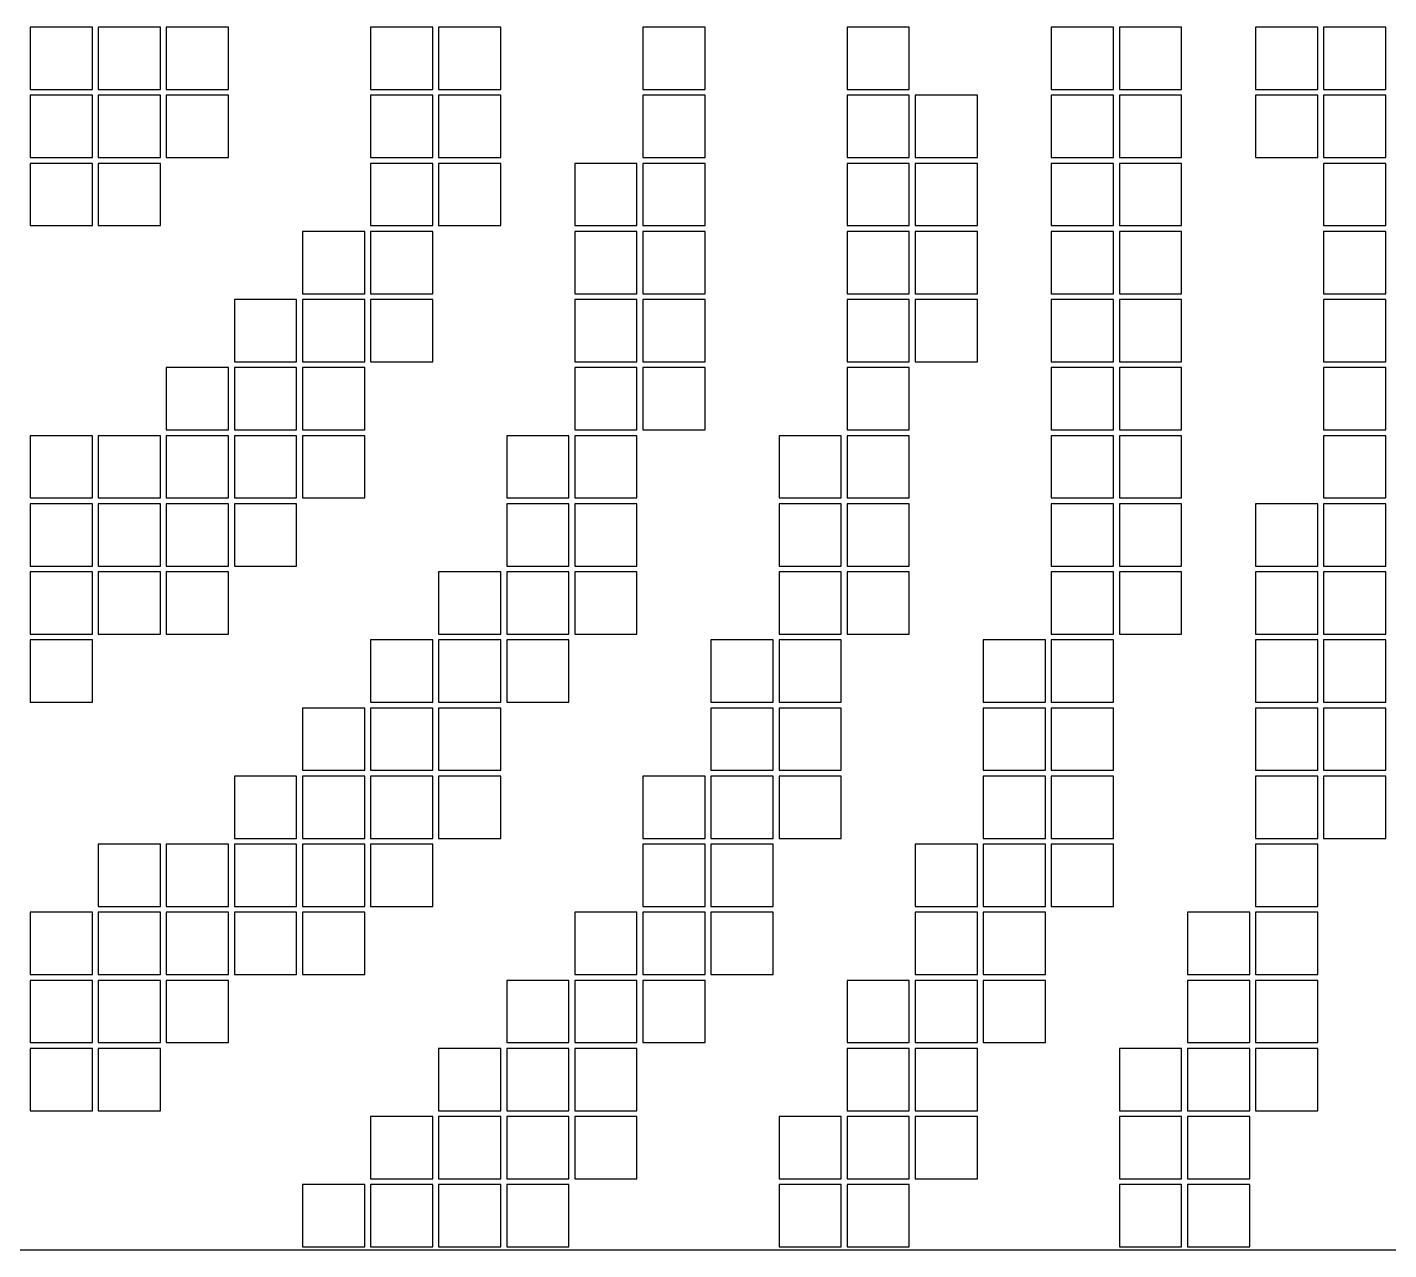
# Model space of a CAD drawing. Extents: x -243 to 243, y -243 to 243.
# Drawn here: x -128 to 0, y -243.2 to -128.3 of the extents above; entities that cross this region are included whole.
import ezdxf

# ---------------------------------------------------------------- set-up
doc = ezdxf.new("R2010")
doc.units = 0

msp = doc.modelspace()

# ---------------------------------------------------------------- linework, layer by layer
at = {"layer": 'BOARD'}
msp.add_line((-243.2, -243.2), (243.2, -243.2), dxfattribs=at)
at = {"layer": 'PATCHES'}
for p, q in [((-121.875, -128.275), (-127.725, -128.275)), ((-127.725, -128.275), (-127.725, -134.125)), ((-121.875, -134.125), (-121.875, -128.275)), ((-115.475, -128.275), (-121.325, -128.275)), ((-121.325, -128.275), (-121.325, -134.125)), ((-115.475, -134.125), (-115.475, -128.275)), ((-109.075, -128.275), (-114.925, -128.275)), ((-114.925, -128.275), (-114.925, -134.125)), ((-109.075, -134.125), (-109.075, -128.275)), ((-89.875, -128.275), (-95.725, -128.275)), ((-95.725, -128.275), (-95.725, -134.125)), ((-89.875, -134.125), (-89.875, -128.275)), ((-83.475, -128.275), (-89.325, -128.275)), ((-89.325, -128.275), (-89.325, -134.125)), ((-83.475, -134.125), (-83.475, -128.275)), ((-64.275, -128.275), (-70.125, -128.275)), ((-70.125, -128.275), (-70.125, -134.125)), ((-64.275, -134.125), (-64.275, -128.275)), ((-45.075, -128.275), (-50.925, -128.275)), ((-50.925, -128.275), (-50.925, -134.125)), ((-45.075, -134.125), (-45.075, -128.275)), ((-25.875, -128.275), (-31.725, -128.275)), ((-31.725, -128.275), (-31.725, -134.125)), ((-25.875, -134.125), (-25.875, -128.275)), ((-19.475, -128.275), (-25.325, -128.275)), ((-25.325, -128.275), (-25.325, -134.125)), ((-19.475, -134.125), (-19.475, -128.275)), ((-6.675, -128.275), (-12.525, -128.275)), ((-12.525, -128.275), (-12.525, -134.125)), ((-6.675, -134.125), (-6.675, -128.275)), ((-0.275, -128.275), (-6.125, -128.275)), ((-6.125, -128.275), (-6.125, -134.125)), ((-0.275, -134.125), (-0.275, -128.275)), ((-127.725, -134.125), (-121.875, -134.125)), ((-121.325, -134.125), (-115.475, -134.125)), ((-114.925, -134.125), (-109.075, -134.125)), ((-95.725, -134.125), (-89.875, -134.125)), ((-89.325, -134.125), (-83.475, -134.125)), ((-70.125, -134.125), (-64.275, -134.125)), ((-50.925, -134.125), (-45.075, -134.125)), ((-31.725, -134.125), (-25.875, -134.125)), ((-25.325, -134.125), (-19.475, -134.125)), ((-12.525, -134.125), (-6.675, -134.125)), ((-6.125, -134.125), (-0.275, -134.125)), ((-121.875, -134.675), (-127.725, -134.675)), ((-127.725, -134.675), (-127.725, -140.525)), ((-121.875, -140.525), (-121.875, -134.675)), ((-115.475, -134.675), (-121.325, -134.675)), ((-121.325, -134.675), (-121.325, -140.525)), ((-115.475, -140.525), (-115.475, -134.675)), ((-109.075, -134.675), (-114.925, -134.675)), ((-114.925, -134.675), (-114.925, -140.525)), ((-109.075, -140.525), (-109.075, -134.675)), ((-89.875, -134.675), (-95.725, -134.675)), ((-95.725, -134.675), (-95.725, -140.525)), ((-89.875, -140.525), (-89.875, -134.675)), ((-83.475, -134.675), (-89.325, -134.675)), ((-89.325, -134.675), (-89.325, -140.525)), ((-83.475, -140.525), (-83.475, -134.675)), ((-64.275, -134.675), (-70.125, -134.675)), ((-70.125, -134.675), (-70.125, -140.525)), ((-64.275, -140.525), (-64.275, -134.675)), ((-45.075, -134.675), (-50.925, -134.675)), ((-50.925, -134.675), (-50.925, -140.525)), ((-45.075, -140.525), (-45.075, -134.675)), ((-38.675, -134.675), (-44.525, -134.675)), ((-44.525, -134.675), (-44.525, -140.525)), ((-38.675, -140.525), (-38.675, -134.675)), ((-25.875, -134.675), (-31.725, -134.675)), ((-31.725, -134.675), (-31.725, -140.525)), ((-25.875, -140.525), (-25.875, -134.675)), ((-19.475, -134.675), (-25.325, -134.675)), ((-25.325, -134.675), (-25.325, -140.525)), ((-19.475, -140.525), (-19.475, -134.675)), ((-6.675, -134.675), (-12.525, -134.675)), ((-12.525, -134.675), (-12.525, -140.525)), ((-6.675, -140.525), (-6.675, -134.675)), ((-0.275, -134.675), (-6.125, -134.675)), ((-6.125, -134.675), (-6.125, -140.525)), ((-0.275, -140.525), (-0.275, -134.675)), ((-127.725, -140.525), (-121.875, -140.525)), ((-121.325, -140.525), (-115.475, -140.525)), ((-114.925, -140.525), (-109.075, -140.525)), ((-95.725, -140.525), (-89.875, -140.525)), ((-89.325, -140.525), (-83.475, -140.525)), ((-70.125, -140.525), (-64.275, -140.525)), ((-50.925, -140.525), (-45.075, -140.525)), ((-44.525, -140.525), (-38.675, -140.525)), ((-31.725, -140.525), (-25.875, -140.525)), ((-25.325, -140.525), (-19.475, -140.525)), ((-12.525, -140.525), (-6.675, -140.525)), ((-6.125, -140.525), (-0.275, -140.525)), ((-121.875, -141.075), (-127.725, -141.075)), ((-127.725, -141.075), (-127.725, -146.925)), ((-121.875, -146.925), (-121.875, -141.075)), ((-115.475, -141.075), (-121.325, -141.075)), ((-121.325, -141.075), (-121.325, -146.925)), ((-115.475, -146.925), (-115.475, -141.075)), ((-89.875, -141.075), (-95.725, -141.075)), ((-95.725, -141.075), (-95.725, -146.925)), ((-89.875, -146.925), (-89.875, -141.075)), ((-83.475, -141.075), (-89.325, -141.075)), ((-89.325, -141.075), (-89.325, -146.925)), ((-83.475, -146.925), (-83.475, -141.075)), ((-70.675, -141.075), (-76.525, -141.075)), ((-76.525, -141.075), (-76.525, -146.925)), ((-70.675, -146.925), (-70.675, -141.075)), ((-64.275, -141.075), (-70.125, -141.075)), ((-70.125, -141.075), (-70.125, -146.925)), ((-64.275, -146.925), (-64.275, -141.075)), ((-45.075, -141.075), (-50.925, -141.075)), ((-50.925, -141.075), (-50.925, -146.925)), ((-45.075, -146.925), (-45.075, -141.075)), ((-38.675, -141.075), (-44.525, -141.075)), ((-44.525, -141.075), (-44.525, -146.925)), ((-38.675, -146.925), (-38.675, -141.075)), ((-25.875, -141.075), (-31.725, -141.075)), ((-31.725, -141.075), (-31.725, -146.925)), ((-25.875, -146.925), (-25.875, -141.075)), ((-19.475, -141.075), (-25.325, -141.075)), ((-25.325, -141.075), (-25.325, -146.925)), ((-19.475, -146.925), (-19.475, -141.075)), ((-0.275, -141.075), (-6.125, -141.075)), ((-6.125, -141.075), (-6.125, -146.925)), ((-0.275, -146.925), (-0.275, -141.075)), ((-127.725, -146.925), (-121.875, -146.925)), ((-121.325, -146.925), (-115.475, -146.925)), ((-95.725, -146.925), (-89.875, -146.925)), ((-89.325, -146.925), (-83.475, -146.925)), ((-76.525, -146.925), (-70.675, -146.925)), ((-70.125, -146.925), (-64.275, -146.925)), ((-50.925, -146.925), (-45.075, -146.925)), ((-44.525, -146.925), (-38.675, -146.925)), ((-31.725, -146.925), (-25.875, -146.925)), ((-25.325, -146.925), (-19.475, -146.925)), ((-6.125, -146.925), (-0.275, -146.925)), ((-96.275, -147.475), (-102.125, -147.475)), ((-102.125, -147.475), (-102.125, -153.325)), ((-96.275, -153.325), (-96.275, -147.475)), ((-89.875, -147.475), (-95.725, -147.475)), ((-95.725, -147.475), (-95.725, -153.325)), ((-89.875, -153.325), (-89.875, -147.475)), ((-70.675, -147.475), (-76.525, -147.475)), ((-76.525, -147.475), (-76.525, -153.325)), ((-70.675, -153.325), (-70.675, -147.475)), ((-64.275, -147.475), (-70.125, -147.475)), ((-70.125, -147.475), (-70.125, -153.325)), ((-64.275, -153.325), (-64.275, -147.475)), ((-45.075, -147.475), (-50.925, -147.475)), ((-50.925, -147.475), (-50.925, -153.325)), ((-45.075, -153.325), (-45.075, -147.475)), ((-38.675, -147.475), (-44.525, -147.475)), ((-44.525, -147.475), (-44.525, -153.325)), ((-38.675, -153.325), (-38.675, -147.475)), ((-25.875, -147.475), (-31.725, -147.475)), ((-31.725, -147.475), (-31.725, -153.325)), ((-25.875, -153.325), (-25.875, -147.475)), ((-19.475, -147.475), (-25.325, -147.475)), ((-25.325, -147.475), (-25.325, -153.325)), ((-19.475, -153.325), (-19.475, -147.475)), ((-0.275, -147.475), (-6.125, -147.475)), ((-6.125, -147.475), (-6.125, -153.325)), ((-0.275, -153.325), (-0.275, -147.475)), ((-102.125, -153.325), (-96.275, -153.325)), ((-95.725, -153.325), (-89.875, -153.325)), ((-76.525, -153.325), (-70.675, -153.325)), ((-70.125, -153.325), (-64.275, -153.325)), ((-50.925, -153.325), (-45.075, -153.325)), ((-44.525, -153.325), (-38.675, -153.325)), ((-31.725, -153.325), (-25.875, -153.325)), ((-25.325, -153.325), (-19.475, -153.325)), ((-6.125, -153.325), (-0.275, -153.325)), ((-102.675, -153.875), (-108.525, -153.875)), ((-108.525, -153.875), (-108.525, -159.725)), ((-102.675, -159.725), (-102.675, -153.875)), ((-96.275, -153.875), (-102.125, -153.875)), ((-102.125, -153.875), (-102.125, -159.725)), ((-96.275, -159.725), (-96.275, -153.875)), ((-89.875, -153.875), (-95.725, -153.875)), ((-95.725, -153.875), (-95.725, -159.725)), ((-89.875, -159.725), (-89.875, -153.875)), ((-70.675, -153.875), (-76.525, -153.875)), ((-76.525, -153.875), (-76.525, -159.725)), ((-70.675, -159.725), (-70.675, -153.875)), ((-64.275, -153.875), (-70.125, -153.875)), ((-70.125, -153.875), (-70.125, -159.725)), ((-64.275, -159.725), (-64.275, -153.875)), ((-45.075, -153.875), (-50.925, -153.875)), ((-50.925, -153.875), (-50.925, -159.725)), ((-45.075, -159.725), (-45.075, -153.875)), ((-38.675, -153.875), (-44.525, -153.875)), ((-44.525, -153.875), (-44.525, -159.725)), ((-38.675, -159.725), (-38.675, -153.875)), ((-25.875, -153.875), (-31.725, -153.875)), ((-31.725, -153.875), (-31.725, -159.725)), ((-25.875, -159.725), (-25.875, -153.875)), ((-19.475, -153.875), (-25.325, -153.875)), ((-25.325, -153.875), (-25.325, -159.725)), ((-19.475, -159.725), (-19.475, -153.875)), ((-0.275, -153.875), (-6.125, -153.875)), ((-6.125, -153.875), (-6.125, -159.725)), ((-0.275, -159.725), (-0.275, -153.875)), ((-108.525, -159.725), (-102.675, -159.725)), ((-102.125, -159.725), (-96.275, -159.725)), ((-95.725, -159.725), (-89.875, -159.725)), ((-76.525, -159.725), (-70.675, -159.725)), ((-70.125, -159.725), (-64.275, -159.725)), ((-50.925, -159.725), (-45.075, -159.725)), ((-44.525, -159.725), (-38.675, -159.725)), ((-31.725, -159.725), (-25.875, -159.725)), ((-25.325, -159.725), (-19.475, -159.725)), ((-6.125, -159.725), (-0.275, -159.725)), ((-109.075, -160.275), (-114.925, -160.275)), ((-114.925, -160.275), (-114.925, -166.125)), ((-109.075, -166.125), (-109.075, -160.275)), ((-102.675, -160.275), (-108.525, -160.275)), ((-108.525, -160.275), (-108.525, -166.125)), ((-102.675, -166.125), (-102.675, -160.275)), ((-96.275, -160.275), (-102.125, -160.275)), ((-102.125, -160.275), (-102.125, -166.125)), ((-96.275, -166.125), (-96.275, -160.275)), ((-70.675, -160.275), (-76.525, -160.275)), ((-76.525, -160.275), (-76.525, -166.125)), ((-70.675, -166.125), (-70.675, -160.275)), ((-64.275, -160.275), (-70.125, -160.275)), ((-70.125, -160.275), (-70.125, -166.125)), ((-64.275, -166.125), (-64.275, -160.275)), ((-45.075, -160.275), (-50.925, -160.275)), ((-50.925, -160.275), (-50.925, -166.125)), ((-45.075, -166.125), (-45.075, -160.275)), ((-25.875, -160.275), (-31.725, -160.275)), ((-31.725, -160.275), (-31.725, -166.125)), ((-25.875, -166.125), (-25.875, -160.275)), ((-19.475, -160.275), (-25.325, -160.275)), ((-25.325, -160.275), (-25.325, -166.125)), ((-19.475, -166.125), (-19.475, -160.275)), ((-0.275, -160.275), (-6.125, -160.275)), ((-6.125, -160.275), (-6.125, -166.125)), ((-0.275, -166.125), (-0.275, -160.275)), ((-114.925, -166.125), (-109.075, -166.125)), ((-108.525, -166.125), (-102.675, -166.125)), ((-102.125, -166.125), (-96.275, -166.125)), ((-76.525, -166.125), (-70.675, -166.125)), ((-70.125, -166.125), (-64.275, -166.125)), ((-50.925, -166.125), (-45.075, -166.125)), ((-31.725, -166.125), (-25.875, -166.125)), ((-25.325, -166.125), (-19.475, -166.125)), ((-6.125, -166.125), (-0.275, -166.125)), ((-121.875, -166.675), (-127.725, -166.675)), ((-127.725, -166.675), (-127.725, -172.525)), ((-121.875, -172.525), (-121.875, -166.675)), ((-115.475, -166.675), (-121.325, -166.675)), ((-121.325, -166.675), (-121.325, -172.525)), ((-115.475, -172.525), (-115.475, -166.675)), ((-109.075, -166.675), (-114.925, -166.675)), ((-114.925, -166.675), (-114.925, -172.525)), ((-109.075, -172.525), (-109.075, -166.675)), ((-102.675, -166.675), (-108.525, -166.675)), ((-108.525, -166.675), (-108.525, -172.525)), ((-102.675, -172.525), (-102.675, -166.675)), ((-96.275, -166.675), (-102.125, -166.675)), ((-102.125, -166.675), (-102.125, -172.525)), ((-96.275, -172.525), (-96.275, -166.675)), ((-77.075, -166.675), (-82.925, -166.675)), ((-82.925, -166.675), (-82.925, -172.525)), ((-77.075, -172.525), (-77.075, -166.675)), ((-70.675, -166.675), (-76.525, -166.675)), ((-76.525, -166.675), (-76.525, -172.525)), ((-70.675, -172.525), (-70.675, -166.675)), ((-51.475, -166.675), (-57.325, -166.675)), ((-57.325, -166.675), (-57.325, -172.525)), ((-51.475, -172.525), (-51.475, -166.675)), ((-45.075, -166.675), (-50.925, -166.675)), ((-50.925, -166.675), (-50.925, -172.525)), ((-45.075, -172.525), (-45.075, -166.675)), ((-25.875, -166.675), (-31.725, -166.675)), ((-31.725, -166.675), (-31.725, -172.525)), ((-25.875, -172.525), (-25.875, -166.675)), ((-19.475, -166.675), (-25.325, -166.675)), ((-25.325, -166.675), (-25.325, -172.525)), ((-19.475, -172.525), (-19.475, -166.675)), ((-0.275, -166.675), (-6.125, -166.675)), ((-6.125, -166.675), (-6.125, -172.525)), ((-0.275, -172.525), (-0.275, -166.675)), ((-127.725, -172.525), (-121.875, -172.525)), ((-121.325, -172.525), (-115.475, -172.525)), ((-114.925, -172.525), (-109.075, -172.525)), ((-108.525, -172.525), (-102.675, -172.525)), ((-102.125, -172.525), (-96.275, -172.525)), ((-82.925, -172.525), (-77.075, -172.525)), ((-76.525, -172.525), (-70.675, -172.525)), ((-57.325, -172.525), (-51.475, -172.525)), ((-50.925, -172.525), (-45.075, -172.525)), ((-31.725, -172.525), (-25.875, -172.525)), ((-25.325, -172.525), (-19.475, -172.525)), ((-6.125, -172.525), (-0.275, -172.525)), ((-121.875, -173.075), (-127.725, -173.075)), ((-127.725, -173.075), (-127.725, -178.925)), ((-121.875, -178.925), (-121.875, -173.075)), ((-115.475, -173.075), (-121.325, -173.075)), ((-121.325, -173.075), (-121.325, -178.925)), ((-115.475, -178.925), (-115.475, -173.075)), ((-109.075, -173.075), (-114.925, -173.075)), ((-114.925, -173.075), (-114.925, -178.925)), ((-109.075, -178.925), (-109.075, -173.075)), ((-102.675, -173.075), (-108.525, -173.075)), ((-108.525, -173.075), (-108.525, -178.925)), ((-102.675, -178.925), (-102.675, -173.075)), ((-77.075, -173.075), (-82.925, -173.075)), ((-82.925, -173.075), (-82.925, -178.925)), ((-77.075, -178.925), (-77.075, -173.075)), ((-70.675, -173.075), (-76.525, -173.075)), ((-76.525, -173.075), (-76.525, -178.925)), ((-70.675, -178.925), (-70.675, -173.075)), ((-51.475, -173.075), (-57.325, -173.075)), ((-57.325, -173.075), (-57.325, -178.925)), ((-51.475, -178.925), (-51.475, -173.075)), ((-45.075, -173.075), (-50.925, -173.075)), ((-50.925, -173.075), (-50.925, -178.925)), ((-45.075, -178.925), (-45.075, -173.075)), ((-25.875, -173.075), (-31.725, -173.075)), ((-31.725, -173.075), (-31.725, -178.925)), ((-25.875, -178.925), (-25.875, -173.075)), ((-19.475, -173.075), (-25.325, -173.075)), ((-25.325, -173.075), (-25.325, -178.925)), ((-19.475, -178.925), (-19.475, -173.075)), ((-6.675, -173.075), (-12.525, -173.075)), ((-12.525, -173.075), (-12.525, -178.925)), ((-6.675, -178.925), (-6.675, -173.075)), ((-0.275, -173.075), (-6.125, -173.075)), ((-6.125, -173.075), (-6.125, -178.925)), ((-0.275, -178.925), (-0.275, -173.075)), ((-127.725, -178.925), (-121.875, -178.925)), ((-121.325, -178.925), (-115.475, -178.925)), ((-114.925, -178.925), (-109.075, -178.925)), ((-108.525, -178.925), (-102.675, -178.925)), ((-82.925, -178.925), (-77.075, -178.925)), ((-76.525, -178.925), (-70.675, -178.925)), ((-57.325, -178.925), (-51.475, -178.925)), ((-50.925, -178.925), (-45.075, -178.925)), ((-31.725, -178.925), (-25.875, -178.925)), ((-25.325, -178.925), (-19.475, -178.925)), ((-12.525, -178.925), (-6.675, -178.925)), ((-6.125, -178.925), (-0.275, -178.925)), ((-121.875, -179.475), (-127.725, -179.475)), ((-127.725, -179.475), (-127.725, -185.325)), ((-121.875, -185.325), (-121.875, -179.475)), ((-115.475, -179.475), (-121.325, -179.475)), ((-121.325, -179.475), (-121.325, -185.325)), ((-115.475, -185.325), (-115.475, -179.475)), ((-109.075, -179.475), (-114.925, -179.475)), ((-114.925, -179.475), (-114.925, -185.325)), ((-109.075, -185.325), (-109.075, -179.475)), ((-83.475, -179.475), (-89.325, -179.475)), ((-89.325, -179.475), (-89.325, -185.325)), ((-83.475, -185.325), (-83.475, -179.475)), ((-77.075, -179.475), (-82.925, -179.475)), ((-82.925, -179.475), (-82.925, -185.325)), ((-77.075, -185.325), (-77.075, -179.475)), ((-70.675, -179.475), (-76.525, -179.475)), ((-76.525, -179.475), (-76.525, -185.325)), ((-70.675, -185.325), (-70.675, -179.475)), ((-51.475, -179.475), (-57.325, -179.475)), ((-57.325, -179.475), (-57.325, -185.325)), ((-51.475, -185.325), (-51.475, -179.475)), ((-45.075, -179.475), (-50.925, -179.475)), ((-50.925, -179.475), (-50.925, -185.325)), ((-45.075, -185.325), (-45.075, -179.475)), ((-25.875, -179.475), (-31.725, -179.475)), ((-31.725, -179.475), (-31.725, -185.325)), ((-25.875, -185.325), (-25.875, -179.475)), ((-19.475, -179.475), (-25.325, -179.475)), ((-25.325, -179.475), (-25.325, -185.325)), ((-19.475, -185.325), (-19.475, -179.475)), ((-6.675, -179.475), (-12.525, -179.475)), ((-12.525, -179.475), (-12.525, -185.325)), ((-6.675, -185.325), (-6.675, -179.475)), ((-0.275, -179.475), (-6.125, -179.475)), ((-6.125, -179.475), (-6.125, -185.325)), ((-0.275, -185.325), (-0.275, -179.475)), ((-127.725, -185.325), (-121.875, -185.325)), ((-121.325, -185.325), (-115.475, -185.325)), ((-114.925, -185.325), (-109.075, -185.325)), ((-89.325, -185.325), (-83.475, -185.325)), ((-82.925, -185.325), (-77.075, -185.325)), ((-76.525, -185.325), (-70.675, -185.325)), ((-57.325, -185.325), (-51.475, -185.325)), ((-50.925, -185.325), (-45.075, -185.325)), ((-31.725, -185.325), (-25.875, -185.325)), ((-25.325, -185.325), (-19.475, -185.325)), ((-12.525, -185.325), (-6.675, -185.325)), ((-6.125, -185.325), (-0.275, -185.325)), ((-121.875, -185.875), (-127.725, -185.875)), ((-127.725, -185.875), (-127.725, -191.725)), ((-121.875, -191.725), (-121.875, -185.875)), ((-89.875, -185.875), (-95.725, -185.875)), ((-95.725, -185.875), (-95.725, -191.725)), ((-89.875, -191.725), (-89.875, -185.875)), ((-83.475, -185.875), (-89.325, -185.875)), ((-89.325, -185.875), (-89.325, -191.725)), ((-83.475, -191.725), (-83.475, -185.875)), ((-77.075, -185.875), (-82.925, -185.875)), ((-82.925, -185.875), (-82.925, -191.725)), ((-77.075, -191.725), (-77.075, -185.875)), ((-57.875, -185.875), (-63.725, -185.875)), ((-63.725, -185.875), (-63.725, -191.725)), ((-57.875, -191.725), (-57.875, -185.875)), ((-51.475, -185.875), (-57.325, -185.875)), ((-57.325, -185.875), (-57.325, -191.725)), ((-51.475, -191.725), (-51.475, -185.875)), ((-32.275, -185.875), (-38.125, -185.875)), ((-38.125, -185.875), (-38.125, -191.725)), ((-32.275, -191.725), (-32.275, -185.875)), ((-25.875, -185.875), (-31.725, -185.875)), ((-31.725, -185.875), (-31.725, -191.725)), ((-25.875, -191.725), (-25.875, -185.875)), ((-6.675, -185.875), (-12.525, -185.875)), ((-12.525, -185.875), (-12.525, -191.725)), ((-6.675, -191.725), (-6.675, -185.875)), ((-0.275, -185.875), (-6.125, -185.875)), ((-6.125, -185.875), (-6.125, -191.725)), ((-0.275, -191.725), (-0.275, -185.875)), ((-127.725, -191.725), (-121.875, -191.725)), ((-95.725, -191.725), (-89.875, -191.725)), ((-89.325, -191.725), (-83.475, -191.725)), ((-82.925, -191.725), (-77.075, -191.725)), ((-63.725, -191.725), (-57.875, -191.725)), ((-57.325, -191.725), (-51.475, -191.725)), ((-38.125, -191.725), (-32.275, -191.725)), ((-31.725, -191.725), (-25.875, -191.725)), ((-12.525, -191.725), (-6.675, -191.725)), ((-6.125, -191.725), (-0.275, -191.725)), ((-96.275, -192.275), (-102.125, -192.275)), ((-102.125, -192.275), (-102.125, -198.125)), ((-96.275, -198.125), (-96.275, -192.275)), ((-89.875, -192.275), (-95.725, -192.275)), ((-95.725, -192.275), (-95.725, -198.125)), ((-89.875, -198.125), (-89.875, -192.275)), ((-83.475, -192.275), (-89.325, -192.275)), ((-89.325, -192.275), (-89.325, -198.125)), ((-83.475, -198.125), (-83.475, -192.275)), ((-57.875, -192.275), (-63.725, -192.275)), ((-63.725, -192.275), (-63.725, -198.125)), ((-57.875, -198.125), (-57.875, -192.275)), ((-51.475, -192.275), (-57.325, -192.275)), ((-57.325, -192.275), (-57.325, -198.125)), ((-51.475, -198.125), (-51.475, -192.275)), ((-32.275, -192.275), (-38.125, -192.275)), ((-38.125, -192.275), (-38.125, -198.125)), ((-32.275, -198.125), (-32.275, -192.275)), ((-25.875, -192.275), (-31.725, -192.275)), ((-31.725, -192.275), (-31.725, -198.125)), ((-25.875, -198.125), (-25.875, -192.275)), ((-6.675, -192.275), (-12.525, -192.275)), ((-12.525, -192.275), (-12.525, -198.125)), ((-6.675, -198.125), (-6.675, -192.275)), ((-0.275, -192.275), (-6.125, -192.275)), ((-6.125, -192.275), (-6.125, -198.125)), ((-0.275, -198.125), (-0.275, -192.275)), ((-102.125, -198.125), (-96.275, -198.125)), ((-95.725, -198.125), (-89.875, -198.125)), ((-89.325, -198.125), (-83.475, -198.125)), ((-63.725, -198.125), (-57.875, -198.125)), ((-57.325, -198.125), (-51.475, -198.125)), ((-38.125, -198.125), (-32.275, -198.125)), ((-31.725, -198.125), (-25.875, -198.125)), ((-12.525, -198.125), (-6.675, -198.125)), ((-6.125, -198.125), (-0.275, -198.125)), ((-102.675, -198.675), (-108.525, -198.675)), ((-108.525, -198.675), (-108.525, -204.525)), ((-102.675, -204.525), (-102.675, -198.675)), ((-96.275, -198.675), (-102.125, -198.675)), ((-102.125, -198.675), (-102.125, -204.525)), ((-96.275, -204.525), (-96.275, -198.675)), ((-89.875, -198.675), (-95.725, -198.675)), ((-95.725, -198.675), (-95.725, -204.525)), ((-89.875, -204.525), (-89.875, -198.675)), ((-83.475, -198.675), (-89.325, -198.675)), ((-89.325, -198.675), (-89.325, -204.525)), ((-83.475, -204.525), (-83.475, -198.675)), ((-64.275, -198.675), (-70.125, -198.675)), ((-70.125, -198.675), (-70.125, -204.525)), ((-64.275, -204.525), (-64.275, -198.675)), ((-57.875, -198.675), (-63.725, -198.675)), ((-63.725, -198.675), (-63.725, -204.525)), ((-57.875, -204.525), (-57.875, -198.675)), ((-51.475, -198.675), (-57.325, -198.675)), ((-57.325, -198.675), (-57.325, -204.525)), ((-51.475, -204.525), (-51.475, -198.675)), ((-32.275, -198.675), (-38.125, -198.675)), ((-38.125, -198.675), (-38.125, -204.525)), ((-32.275, -204.525), (-32.275, -198.675)), ((-25.875, -198.675), (-31.725, -198.675)), ((-31.725, -198.675), (-31.725, -204.525)), ((-25.875, -204.525), (-25.875, -198.675)), ((-6.675, -198.675), (-12.525, -198.675)), ((-12.525, -198.675), (-12.525, -204.525)), ((-6.675, -204.525), (-6.675, -198.675)), ((-0.275, -198.675), (-6.125, -198.675)), ((-6.125, -198.675), (-6.125, -204.525)), ((-0.275, -204.525), (-0.275, -198.675)), ((-108.525, -204.525), (-102.675, -204.525)), ((-102.125, -204.525), (-96.275, -204.525)), ((-95.725, -204.525), (-89.875, -204.525)), ((-89.325, -204.525), (-83.475, -204.525)), ((-70.125, -204.525), (-64.275, -204.525)), ((-63.725, -204.525), (-57.875, -204.525)), ((-57.325, -204.525), (-51.475, -204.525)), ((-38.125, -204.525), (-32.275, -204.525)), ((-31.725, -204.525), (-25.875, -204.525)), ((-12.525, -204.525), (-6.675, -204.525)), ((-6.125, -204.525), (-0.275, -204.525)), ((-115.475, -205.075), (-121.325, -205.075)), ((-121.325, -205.075), (-121.325, -210.925)), ((-115.475, -210.925), (-115.475, -205.075)), ((-109.075, -205.075), (-114.925, -205.075)), ((-114.925, -205.075), (-114.925, -210.925)), ((-109.075, -210.925), (-109.075, -205.075)), ((-102.675, -205.075), (-108.525, -205.075)), ((-108.525, -205.075), (-108.525, -210.925)), ((-102.675, -210.925), (-102.675, -205.075)), ((-96.275, -205.075), (-102.125, -205.075)), ((-102.125, -205.075), (-102.125, -210.925)), ((-96.275, -210.925), (-96.275, -205.075)), ((-89.875, -205.075), (-95.725, -205.075)), ((-95.725, -205.075), (-95.725, -210.925)), ((-89.875, -210.925), (-89.875, -205.075)), ((-64.275, -205.075), (-70.125, -205.075)), ((-70.125, -205.075), (-70.125, -210.925)), ((-64.275, -210.925), (-64.275, -205.075)), ((-57.875, -205.075), (-63.725, -205.075)), ((-63.725, -205.075), (-63.725, -210.925)), ((-57.875, -210.925), (-57.875, -205.075)), ((-38.675, -205.075), (-44.525, -205.075)), ((-44.525, -205.075), (-44.525, -210.925)), ((-38.675, -210.925), (-38.675, -205.075)), ((-32.275, -205.075), (-38.125, -205.075)), ((-38.125, -205.075), (-38.125, -210.925)), ((-32.275, -210.925), (-32.275, -205.075)), ((-25.875, -205.075), (-31.725, -205.075)), ((-31.725, -205.075), (-31.725, -210.925)), ((-25.875, -210.925), (-25.875, -205.075)), ((-6.675, -205.075), (-12.525, -205.075)), ((-12.525, -205.075), (-12.525, -210.925)), ((-6.675, -210.925), (-6.675, -205.075)), ((-121.325, -210.925), (-115.475, -210.925)), ((-114.925, -210.925), (-109.075, -210.925)), ((-108.525, -210.925), (-102.675, -210.925)), ((-102.125, -210.925), (-96.275, -210.925)), ((-95.725, -210.925), (-89.875, -210.925)), ((-70.125, -210.925), (-64.275, -210.925)), ((-63.725, -210.925), (-57.875, -210.925)), ((-44.525, -210.925), (-38.675, -210.925)), ((-38.125, -210.925), (-32.275, -210.925)), ((-31.725, -210.925), (-25.875, -210.925)), ((-12.525, -210.925), (-6.675, -210.925)), ((-121.875, -211.475), (-127.725, -211.475)), ((-127.725, -211.475), (-127.725, -217.325)), ((-121.875, -217.325), (-121.875, -211.475)), ((-115.475, -211.475), (-121.325, -211.475)), ((-121.325, -211.475), (-121.325, -217.325)), ((-115.475, -217.325), (-115.475, -211.475)), ((-109.075, -211.475), (-114.925, -211.475)), ((-114.925, -211.475), (-114.925, -217.325)), ((-109.075, -217.325), (-109.075, -211.475)), ((-102.675, -211.475), (-108.525, -211.475)), ((-108.525, -211.475), (-108.525, -217.325)), ((-102.675, -217.325), (-102.675, -211.475)), ((-96.275, -211.475), (-102.125, -211.475)), ((-102.125, -211.475), (-102.125, -217.325)), ((-96.275, -217.325), (-96.275, -211.475)), ((-70.675, -211.475), (-76.525, -211.475)), ((-76.525, -211.475), (-76.525, -217.325)), ((-70.675, -217.325), (-70.675, -211.475)), ((-64.275, -211.475), (-70.125, -211.475)), ((-70.125, -211.475), (-70.125, -217.325)), ((-64.275, -217.325), (-64.275, -211.475)), ((-57.875, -211.475), (-63.725, -211.475)), ((-63.725, -211.475), (-63.725, -217.325)), ((-57.875, -217.325), (-57.875, -211.475)), ((-38.675, -211.475), (-44.525, -211.475)), ((-44.525, -211.475), (-44.525, -217.325)), ((-38.675, -217.325), (-38.675, -211.475)), ((-32.275, -211.475), (-38.125, -211.475)), ((-38.125, -211.475), (-38.125, -217.325)), ((-32.275, -217.325), (-32.275, -211.475)), ((-13.075, -211.475), (-18.925, -211.475)), ((-18.925, -211.475), (-18.925, -217.325)), ((-13.075, -217.325), (-13.075, -211.475)), ((-6.675, -211.475), (-12.525, -211.475)), ((-12.525, -211.475), (-12.525, -217.325)), ((-6.675, -217.325), (-6.675, -211.475)), ((-127.725, -217.325), (-121.875, -217.325)), ((-121.325, -217.325), (-115.475, -217.325)), ((-114.925, -217.325), (-109.075, -217.325)), ((-108.525, -217.325), (-102.675, -217.325)), ((-102.125, -217.325), (-96.275, -217.325)), ((-76.525, -217.325), (-70.675, -217.325)), ((-70.125, -217.325), (-64.275, -217.325)), ((-63.725, -217.325), (-57.875, -217.325)), ((-44.525, -217.325), (-38.675, -217.325)), ((-38.125, -217.325), (-32.275, -217.325)), ((-18.925, -217.325), (-13.075, -217.325)), ((-12.525, -217.325), (-6.675, -217.325)), ((-121.875, -217.875), (-127.725, -217.875)), ((-127.725, -217.875), (-127.725, -223.725)), ((-121.875, -223.725), (-121.875, -217.875)), ((-115.475, -217.875), (-121.325, -217.875)), ((-121.325, -217.875), (-121.325, -223.725)), ((-115.475, -223.725), (-115.475, -217.875)), ((-109.075, -217.875), (-114.925, -217.875)), ((-114.925, -217.875), (-114.925, -223.725)), ((-109.075, -223.725), (-109.075, -217.875)), ((-77.075, -217.875), (-82.925, -217.875)), ((-82.925, -217.875), (-82.925, -223.725)), ((-77.075, -223.725), (-77.075, -217.875)), ((-70.675, -217.875), (-76.525, -217.875)), ((-76.525, -217.875), (-76.525, -223.725)), ((-70.675, -223.725), (-70.675, -217.875)), ((-64.275, -217.875), (-70.125, -217.875)), ((-70.125, -217.875), (-70.125, -223.725)), ((-64.275, -223.725), (-64.275, -217.875)), ((-45.075, -217.875), (-50.925, -217.875)), ((-50.925, -217.875), (-50.925, -223.725)), ((-45.075, -223.725), (-45.075, -217.875)), ((-38.675, -217.875), (-44.525, -217.875)), ((-44.525, -217.875), (-44.525, -223.725)), ((-38.675, -223.725), (-38.675, -217.875)), ((-32.275, -217.875), (-38.125, -217.875)), ((-38.125, -217.875), (-38.125, -223.725)), ((-32.275, -223.725), (-32.275, -217.875)), ((-13.075, -217.875), (-18.925, -217.875)), ((-18.925, -217.875), (-18.925, -223.725)), ((-13.075, -223.725), (-13.075, -217.875)), ((-6.675, -217.875), (-12.525, -217.875)), ((-12.525, -217.875), (-12.525, -223.725)), ((-6.675, -223.725), (-6.675, -217.875)), ((-127.725, -223.725), (-121.875, -223.725)), ((-121.325, -223.725), (-115.475, -223.725)), ((-114.925, -223.725), (-109.075, -223.725)), ((-82.925, -223.725), (-77.075, -223.725)), ((-76.525, -223.725), (-70.675, -223.725)), ((-70.125, -223.725), (-64.275, -223.725)), ((-50.925, -223.725), (-45.075, -223.725)), ((-44.525, -223.725), (-38.675, -223.725)), ((-38.125, -223.725), (-32.275, -223.725)), ((-18.925, -223.725), (-13.075, -223.725)), ((-12.525, -223.725), (-6.675, -223.725)), ((-121.875, -224.275), (-127.725, -224.275)), ((-127.725, -224.275), (-127.725, -230.125)), ((-121.875, -230.125), (-121.875, -224.275)), ((-115.475, -224.275), (-121.325, -224.275)), ((-121.325, -224.275), (-121.325, -230.125)), ((-115.475, -230.125), (-115.475, -224.275)), ((-83.475, -224.275), (-89.325, -224.275)), ((-89.325, -224.275), (-89.325, -230.125)), ((-83.475, -230.125), (-83.475, -224.275)), ((-77.075, -224.275), (-82.925, -224.275)), ((-82.925, -224.275), (-82.925, -230.125)), ((-77.075, -230.125), (-77.075, -224.275)), ((-70.675, -224.275), (-76.525, -224.275)), ((-76.525, -224.275), (-76.525, -230.125)), ((-70.675, -230.125), (-70.675, -224.275)), ((-45.075, -224.275), (-50.925, -224.275)), ((-50.925, -224.275), (-50.925, -230.125)), ((-45.075, -230.125), (-45.075, -224.275)), ((-38.675, -224.275), (-44.525, -224.275)), ((-44.525, -224.275), (-44.525, -230.125)), ((-38.675, -230.125), (-38.675, -224.275)), ((-19.475, -224.275), (-25.325, -224.275)), ((-25.325, -224.275), (-25.325, -230.125)), ((-19.475, -230.125), (-19.475, -224.275)), ((-13.075, -224.275), (-18.925, -224.275)), ((-18.925, -224.275), (-18.925, -230.125)), ((-13.075, -230.125), (-13.075, -224.275)), ((-6.675, -224.275), (-12.525, -224.275)), ((-12.525, -224.275), (-12.525, -230.125)), ((-6.675, -230.125), (-6.675, -224.275)), ((-127.725, -230.125), (-121.875, -230.125)), ((-121.325, -230.125), (-115.475, -230.125)), ((-89.325, -230.125), (-83.475, -230.125)), ((-82.925, -230.125), (-77.075, -230.125)), ((-76.525, -230.125), (-70.675, -230.125)), ((-50.925, -230.125), (-45.075, -230.125)), ((-44.525, -230.125), (-38.675, -230.125)), ((-25.325, -230.125), (-19.475, -230.125)), ((-18.925, -230.125), (-13.075, -230.125)), ((-12.525, -230.125), (-6.675, -230.125)), ((-89.875, -230.675), (-95.725, -230.675)), ((-95.725, -230.675), (-95.725, -236.525)), ((-89.875, -236.525), (-89.875, -230.675)), ((-83.475, -230.675), (-89.325, -230.675)), ((-89.325, -230.675), (-89.325, -236.525)), ((-83.475, -236.525), (-83.475, -230.675)), ((-77.075, -230.675), (-82.925, -230.675)), ((-82.925, -230.675), (-82.925, -236.525)), ((-77.075, -236.525), (-77.075, -230.675)), ((-70.675, -230.675), (-76.525, -230.675)), ((-76.525, -230.675), (-76.525, -236.525)), ((-70.675, -236.525), (-70.675, -230.675)), ((-51.475, -230.675), (-57.325, -230.675)), ((-57.325, -230.675), (-57.325, -236.525)), ((-51.475, -236.525), (-51.475, -230.675)), ((-45.075, -230.675), (-50.925, -230.675)), ((-50.925, -230.675), (-50.925, -236.525)), ((-45.075, -236.525), (-45.075, -230.675)), ((-38.675, -230.675), (-44.525, -230.675)), ((-44.525, -230.675), (-44.525, -236.525)), ((-38.675, -236.525), (-38.675, -230.675)), ((-19.475, -230.675), (-25.325, -230.675)), ((-25.325, -230.675), (-25.325, -236.525)), ((-19.475, -236.525), (-19.475, -230.675)), ((-13.075, -230.675), (-18.925, -230.675)), ((-18.925, -230.675), (-18.925, -236.525)), ((-13.075, -236.525), (-13.075, -230.675)), ((-95.725, -236.525), (-89.875, -236.525)), ((-89.325, -236.525), (-83.475, -236.525)), ((-82.925, -236.525), (-77.075, -236.525)), ((-76.525, -236.525), (-70.675, -236.525)), ((-57.325, -236.525), (-51.475, -236.525)), ((-50.925, -236.525), (-45.075, -236.525)), ((-44.525, -236.525), (-38.675, -236.525)), ((-25.325, -236.525), (-19.475, -236.525)), ((-18.925, -236.525), (-13.075, -236.525)), ((-96.275, -237.075), (-102.125, -237.075)), ((-102.125, -237.075), (-102.125, -242.925)), ((-96.275, -242.925), (-96.275, -237.075)), ((-89.875, -237.075), (-95.725, -237.075)), ((-95.725, -237.075), (-95.725, -242.925)), ((-89.875, -242.925), (-89.875, -237.075)), ((-83.475, -237.075), (-89.325, -237.075)), ((-89.325, -237.075), (-89.325, -242.925)), ((-83.475, -242.925), (-83.475, -237.075)), ((-77.075, -237.075), (-82.925, -237.075)), ((-82.925, -237.075), (-82.925, -242.925)), ((-77.075, -242.925), (-77.075, -237.075)), ((-51.475, -237.075), (-57.325, -237.075)), ((-57.325, -237.075), (-57.325, -242.925)), ((-51.475, -242.925), (-51.475, -237.075)), ((-45.075, -237.075), (-50.925, -237.075)), ((-50.925, -237.075), (-50.925, -242.925)), ((-45.075, -242.925), (-45.075, -237.075)), ((-19.475, -237.075), (-25.325, -237.075)), ((-25.325, -237.075), (-25.325, -242.925)), ((-19.475, -242.925), (-19.475, -237.075)), ((-13.075, -237.075), (-18.925, -237.075)), ((-18.925, -237.075), (-18.925, -242.925)), ((-13.075, -242.925), (-13.075, -237.075)), ((-102.125, -242.925), (-96.275, -242.925)), ((-95.725, -242.925), (-89.875, -242.925)), ((-89.325, -242.925), (-83.475, -242.925)), ((-82.925, -242.925), (-77.075, -242.925)), ((-57.325, -242.925), (-51.475, -242.925)), ((-50.925, -242.925), (-45.075, -242.925)), ((-25.325, -242.925), (-19.475, -242.925)), ((-18.925, -242.925), (-13.075, -242.925))]:
    msp.add_line(p, q, dxfattribs=at)

doc.saveas('drawing.dxf')
